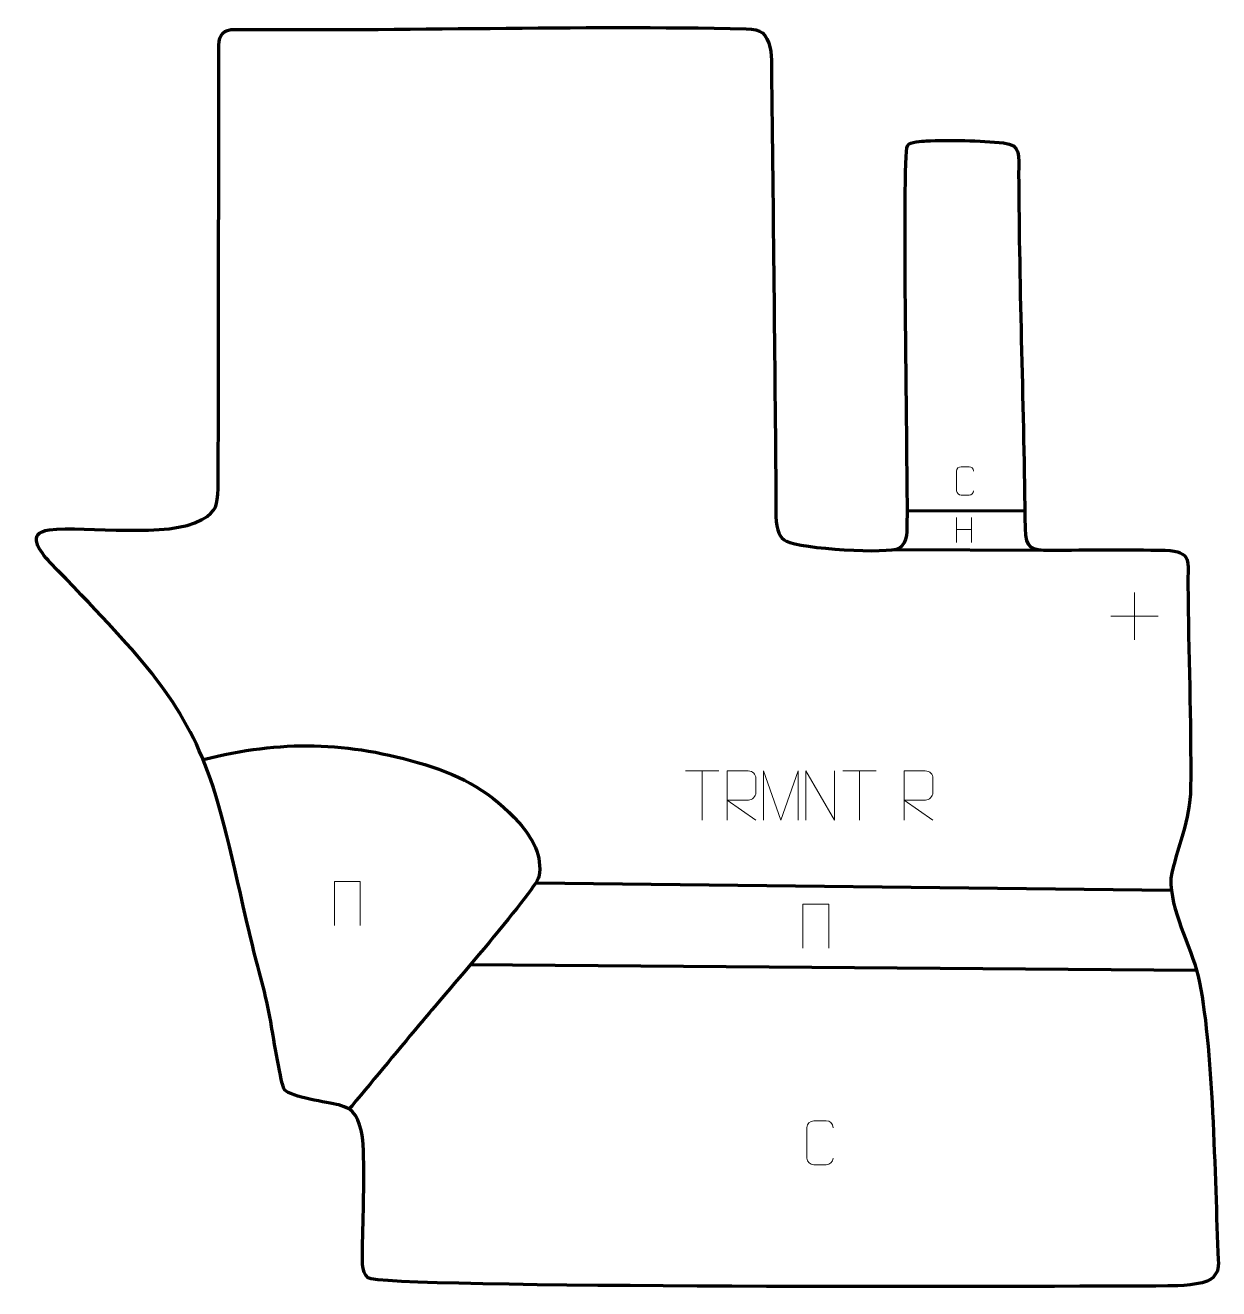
# Model space of a CAD drawing. Header units: millimetres. Extents: x 1103 to 1709, y -94 to 548.
import ezdxf

# ---------------------------------------------------------------- set-up
doc = ezdxf.new("R2010")
doc.units = ezdxf.units.MM
doc.header["$MEASUREMENT"] = 0
doc.layers.add('layer 1', color=7, linetype='Continuous')
doc.layers.add('layer 2', color=7, linetype='Continuous')

msp = doc.modelspace()

# ---------------------------------------------------------------- linework, layer by layer
at = {"layer": 'layer 1', "color": 140, "lineweight": 158}
for points in [[(1551.0162, 301.3624), (1551.0162, 301.3624), (1610.7379, 301.238), (1610.7379, 301.238)], [(1544.383, 281.5725), (1544.383, 281.5725), (1621.3966, 281.2446), (1621.3966, 281.2446)], [(1684.8503, 108.1449), (1684.8503, 108.1449), (1362.2018, 111.8659), (1362.2018, 111.8659)], [(1698.0322, 67.4634), (1698.0322, 67.4634), (1328.6476, 70.4004), (1328.6476, 70.4004)]]:
    msp.add_open_spline(points, degree=3, dxfattribs=at)
msp.add_open_spline([(1193.0416, 174.817), (1232.9953, 184.7369), (1266.3115, 184.2401), (1305.7971, 172.1746), (1305.7971, 172.1746), (1325.363, 166.1305), (1339.8175, 158.0152), (1353.651, 142.63), (1353.651, 142.63), (1360.3978, 135.1264), (1365.6989, 125.5733), (1363.7661, 115.1861), (1363.7661, 115.1861), (1361.653, 107.7376), (1310.9189, 49.5358), (1305.236, 42.698), (1305.236, 42.698), (1293.0235, 28.0031), (1280.8109, 13.3082), (1268.5983, -1.3866), (1268.5983, -1.3866), (1268.5983, -1.3866), (1267.3771, -2.8561), (1267.3771, -2.8561)], degree=3, knots=[0, 0, 0, 0, 0.14285714, 0.14285714, 0.14285714, 0.14285714, 0.28571429, 0.28571429, 0.28571429, 0.28571429, 0.42857143, 0.42857143, 0.42857143, 0.42857143, 0.57142857, 0.57142857, 0.57142857, 0.57142857, 0.71428571, 0.71428571, 0.71428571, 0.71428571, 1, 1, 1, 1], dxfattribs=at)
at = {"layer": 'layer 2', "color": 242, "lineweight": 158}
msp.add_open_spline([(1200.7813, 312.519), (1199.9773, 303.8233), (1200.4968, 301.3792), (1192.4043, 296.753), (1192.4043, 296.753), (1175.2171, 286.9277), (1134.1052, 293.8331), (1114.9054, 291.5276), (1114.9054, 291.5276), (1102.6902, 290.0607), (1110.4035, 280.1467), (1115.2247, 275.1388), (1115.2247, 275.1388), (1160.753, 227.8461), (1180.957, 207.0935), (1195.363, 168.9414), (1195.363, 168.9414), (1203.5671, 147.2144), (1209.1596, 117.9555), (1218.3048, 79.6716), (1218.3048, 79.6716), (1221.4242, 66.6129), (1225.9546, 52.1161), (1227.8931, 39.0649), (1227.8931, 39.0649), (1228.6456, 34.436), (1232.7326, 8.9898), (1234.4847, 6.9345), (1234.4847, 6.9345), (1237.7254, 3.1333), (1256.3533, 0.5459), (1262.0284, -0.8178), (1262.0284, -0.8178), (1264.0069, -1.3907), (1265.5212, -1.971), (1267.3771, -2.8561), (1267.3771, -2.8561), (1272.2838, -5.8911), (1274.0657, -15.5405), (1274.4658, -20.8839), (1274.4658, -20.8839), (1275.2172, -38.1293), (1274.3437, -56.7137), (1274.1161, -74.0797), (1274.1161, -74.0797), (1274.0566, -78.6262), (1273.3344, -85.5968), (1276.9171, -88.7268), (1276.9171, -88.7268), (1283.2246, -94.2372), (1627.9971, -93.1674), (1683.3443, -92.8295), (1683.3443, -92.8295), (1688.6593, -92.7971), (1701.0054, -92.3954), (1705.3269, -89.3266), (1705.3269, -89.3266), (1708.3107, -87.2075), (1709.2607, -84.3786), (1709.0406, -79.6241), (1709.0406, -79.6241), (1707.1114, -37.9409), (1706.678, 30.5331), (1698.7288, 64.7207), (1698.7288, 64.7207), (1694.959, 80.934), (1684.4666, 97.9668), (1684.9045, 114.3897), (1684.9045, 114.3897), (1687.8426, 129.6669), (1694.8627, 144.1919), (1694.9943, 160.247), (1694.9943, 160.247), (1695.2755, 194.5649), (1693.8947, 229.2637), (1693.5836, 263.6395), (1693.5836, 263.6395), (1693.4937, 275.4044), (1695.9595, 280.5929), (1682.1028, 281.1494), (1682.1028, 281.1494), (1662.5695, 281.5781), (1642.9953, 281.2906), (1623.457, 281.2345), (1623.457, 281.2345), (1613.7786, 281.2112), (1610.9513, 281.881), (1610.8447, 292.1799), (1610.8447, 292.1799), (1610.2216, 352.3395), (1607.8144, 412.6269), (1607.5646, 472.7364), (1607.5646, 472.7364), (1607.5268, 481.8222), (1608.8898, 487.2867), (1599.8852, 488.2363), (1599.8852, 488.2363), (1588.2789, 489.352), (1572.0496, 489.9437), (1560.5561, 489.2337), (1560.5561, 489.2337), (1558.525, 489.1083), (1552.0896, 488.9734), (1551.0761, 486.8069), (1551.0761, 486.8069), (1548.1246, 480.4978), (1551.3827, 316.3636), (1550.9813, 296.3771), (1550.9813, 296.3771), (1550.8768, 291.3599), (1551.6839, 285.3803), (1546.7979, 282.3061), (1546.7979, 282.3061), (1541.8046, 279.1643), (1496.6284, 281.97), (1489.5007, 285.7555), (1489.5007, 285.7555), (1486.1526, 287.5336), (1484.4305, 290.9831), (1484.2456, 298.4059), (1484.2456, 298.4059), (1483.719, 371.8917), (1482.874, 445.3752), (1482.0084, 518.8576), (1482.0084, 518.8576), (1481.9536, 523.5083), (1482.361, 532.2316), (1481.2944, 536.3784), (1481.2944, 536.3784), (1479.343, 543.965), (1476.8481, 546.1194), (1469.0869, 546.277), (1469.0869, 546.277), (1382.3732, 548.0391), (1295.6516, 545.1647), (1208.9995, 545.9496), (1208.9995, 545.9496), (1203.6593, 545.998), (1201.1087, 543.1949), (1201.1089, 538.0016), (1201.1089, 538.0016), (1201.1091, 532.8083), (1200.7813, 312.519), (1200.7813, 312.519)], degree=3, knots=[0, 0, 0, 0, 0.02702703, 0.02702703, 0.02702703, 0.02702703, 0.05405405, 0.05405405, 0.05405405, 0.05405405, 0.08108108, 0.08108108, 0.08108108, 0.08108108, 0.10810811, 0.10810811, 0.10810811, 0.10810811, 0.13513514, 0.13513514, 0.13513514, 0.13513514, 0.16216216, 0.16216216, 0.16216216, 0.16216216, 0.18918919, 0.18918919, 0.18918919, 0.18918919, 0.21621622, 0.21621622, 0.21621622, 0.21621622, 0.24324324, 0.24324324, 0.24324324, 0.24324324, 0.27027027, 0.27027027, 0.27027027, 0.27027027, 0.2972973, 0.2972973, 0.2972973, 0.2972973, 0.32432432, 0.32432432, 0.32432432, 0.32432432, 0.35135135, 0.35135135, 0.35135135, 0.35135135, 0.37837838, 0.37837838, 0.37837838, 0.37837838, 0.40540541, 0.40540541, 0.40540541, 0.40540541, 0.43243243, 0.43243243, 0.43243243, 0.43243243, 0.45945946, 0.45945946, 0.45945946, 0.45945946, 0.48648649, 0.48648649, 0.48648649, 0.48648649, 0.51351351, 0.51351351, 0.51351351, 0.51351351, 0.54054054, 0.54054054, 0.54054054, 0.54054054, 0.56756757, 0.56756757, 0.56756757, 0.56756757, 0.59459459, 0.59459459, 0.59459459, 0.59459459, 0.62162162, 0.62162162, 0.62162162, 0.62162162, 0.64864865, 0.64864865, 0.64864865, 0.64864865, 0.67567568, 0.67567568, 0.67567568, 0.67567568, 0.7027027, 0.7027027, 0.7027027, 0.7027027, 0.72972973, 0.72972973, 0.72972973, 0.72972973, 0.75675676, 0.75675676, 0.75675676, 0.75675676, 0.78378378, 0.78378378, 0.78378378, 0.78378378, 0.81081081, 0.81081081, 0.81081081, 0.81081081, 0.83783784, 0.83783784, 0.83783784, 0.83783784, 0.86486486, 0.86486486, 0.86486486, 0.86486486, 0.89189189, 0.89189189, 0.89189189, 0.89189189, 0.91891892, 0.91891892, 0.91891892, 0.91891892, 0.94594595, 0.94594595, 0.94594595, 0.94594595, 1, 1, 1, 1], dxfattribs=at)
at = {"layer": 'layer 2', "color": 250, "lineweight": 9}
for points, knots in [([(1584.6508, 311.3816), (1584.5698, 310.0352), (1583.5978, 309.1777), (1582.3531, 309.1715), (1582.3531, 309.1715), (1581.0017, 309.1717), (1579.6504, 309.1717), (1578.2992, 309.1715), (1578.2992, 309.1715), (1577.1836, 309.1104), (1576.0407, 310.2025), (1576.0472, 311.3716), (1576.0472, 311.3716), (1576.0474, 314.7155), (1576.0474, 318.0592), (1576.0472, 321.4026), (1576.0472, 321.4026), (1576.0497, 322.6417), (1577.0619, 323.6381), (1578.3093, 323.6302), (1578.3093, 323.6302), (1579.6571, 323.6302), (1581.0051, 323.6302), (1582.3531, 323.6302), (1582.3531, 323.6302), (1583.4813, 323.6508), (1584.6353, 322.7864), (1584.6508, 321.3738)], [0, 0, 0, 0, 0.125, 0.125, 0.125, 0.125, 0.25, 0.25, 0.25, 0.25, 0.375, 0.375, 0.375, 0.375, 0.5, 0.5, 0.5, 0.5, 0.625, 0.625, 0.625, 0.625, 0.75, 0.75, 0.75, 0.75, 1, 1, 1, 1]), ([(1459.3498, 144.0256), (1459.3498, 144.0256), (1459.3498, 168.9791), (1459.3498, 168.9791), (1459.3498, 168.9791), (1462.9446, 168.9791), (1466.5401, 168.9791), (1470.1353, 168.9791), (1470.1353, 168.9791), (1472.4606, 168.9414), (1474.0179, 167.4514), (1474.0138, 165.085), (1474.0138, 165.085), (1474.0134, 163.0495), (1474.0134, 159.9901), (1474.0138, 157.9541), (1474.0138, 157.9541), (1474.0073, 156.0786), (1472.195, 154.1368), (1470.1855, 154.1177), (1470.1855, 154.1177), (1470.1855, 154.1177), (1459.3498, 154.1177), (1459.3498, 154.1177), (1459.3498, 154.1177), (1459.3498, 154.1177), (1474.0045, 144.0256), (1474.0045, 144.0256)], [0, 0, 0, 0, 0.125, 0.125, 0.125, 0.125, 0.25, 0.25, 0.25, 0.25, 0.375, 0.375, 0.375, 0.375, 0.5, 0.5, 0.5, 0.5, 0.625, 0.625, 0.625, 0.625, 0.75, 0.75, 0.75, 0.75, 1, 1, 1, 1]), ([(1477.8393, 144.0234), (1477.8393, 144.0234), (1477.8393, 168.9813), (1477.8393, 168.9813), (1477.8393, 168.9813), (1477.8393, 168.9813), (1486.7644, 144.0234), (1486.7644, 144.0234), (1486.7644, 144.0234), (1486.7644, 144.0234), (1495.5243, 168.9808), (1495.5243, 168.9808), (1495.5243, 168.9808), (1495.5243, 168.9808), (1495.5243, 144.0234), (1495.5243, 144.0234)], [0, 0, 0, 0, 0.2, 0.2, 0.2, 0.2, 0.4, 0.4, 0.4, 0.4, 0.6, 0.6, 0.6, 0.6, 1, 1, 1, 1]), ([(1499.3544, 144.0256), (1499.3544, 144.0256), (1499.3544, 168.9791), (1499.3544, 168.9791), (1499.3544, 168.9791), (1499.3544, 168.9791), (1514.0092, 144.0256), (1514.0092, 144.0256), (1514.0092, 144.0256), (1514.0092, 144.0256), (1514.0092, 168.9791), (1514.0092, 168.9791)], [0, 0, 0, 0, 0.25, 0.25, 0.25, 0.25, 0.5, 0.5, 0.5, 0.5, 1, 1, 1, 1]), ([(1549.3498, 144.0256), (1549.3498, 144.0256), (1549.3498, 168.9791), (1549.3498, 168.9791), (1549.3498, 168.9791), (1552.9446, 168.9791), (1556.5401, 168.9791), (1560.1353, 168.9791), (1560.1353, 168.9791), (1562.4606, 168.9414), (1564.0179, 167.4514), (1564.0138, 165.085), (1564.0138, 165.085), (1564.0134, 163.0495), (1564.0134, 159.9901), (1564.0138, 157.9541), (1564.0138, 157.9541), (1564.0073, 156.0786), (1562.195, 154.1368), (1560.1855, 154.1177), (1560.1855, 154.1177), (1560.1855, 154.1177), (1549.3498, 154.1177), (1549.3498, 154.1177), (1549.3498, 154.1177), (1549.3498, 154.1177), (1564.0045, 144.0256), (1564.0045, 144.0256)], [0, 0, 0, 0, 0.125, 0.125, 0.125, 0.125, 0.25, 0.25, 0.25, 0.25, 0.375, 0.375, 0.375, 0.375, 0.5, 0.5, 0.5, 0.5, 0.625, 0.625, 0.625, 0.625, 0.75, 0.75, 0.75, 0.75, 1, 1, 1, 1]), ([(1259.8302, 90.4675), (1259.8302, 90.4675), (1259.8302, 112.8178), (1259.8302, 112.8178), (1259.8302, 112.8178), (1259.8302, 112.8178), (1272.9485, 112.8178), (1272.9485, 112.8178), (1272.9485, 112.8178), (1272.9485, 112.8178), (1272.9485, 90.4675), (1272.9485, 90.4675)], [0, 0, 0, 0, 0.25, 0.25, 0.25, 0.25, 0.5, 0.5, 0.5, 0.5, 1, 1, 1, 1]), ([(1497.9553, 78.8259), (1497.9553, 78.8259), (1497.9553, 101.1762), (1497.9553, 101.1762), (1497.9553, 101.1762), (1497.9553, 101.1762), (1511.0736, 101.1762), (1511.0736, 101.1762), (1511.0736, 101.1762), (1511.0736, 101.1762), (1511.0736, 78.8259), (1511.0736, 78.8259)], [0, 0, 0, 0, 0.25, 0.25, 0.25, 0.25, 0.5, 0.5, 0.5, 0.5, 1, 1, 1, 1]), ([(1513.2798, -27.8215), (1513.1546, -29.9025), (1511.6524, -31.2277), (1509.7287, -31.2374), (1509.7287, -31.2374), (1507.6401, -31.2371), (1505.5515, -31.2371), (1503.4632, -31.2374), (1503.4632, -31.2374), (1501.739, -31.3318), (1499.9726, -29.6439), (1499.9826, -27.8371), (1499.9826, -27.8371), (1499.983, -22.6689), (1499.983, -17.5012), (1499.9826, -12.3338), (1499.9826, -12.3338), (1499.9864, -10.4187), (1501.5509, -8.8788), (1503.4788, -8.8909), (1503.4788, -8.8909), (1505.5618, -8.8909), (1507.6453, -8.8909), (1509.7287, -8.8909), (1509.7287, -8.8909), (1511.4722, -8.8591), (1513.2559, -10.195), (1513.2798, -12.3784)], [0, 0, 0, 0, 0.125, 0.125, 0.125, 0.125, 0.25, 0.25, 0.25, 0.25, 0.375, 0.375, 0.375, 0.375, 0.5, 0.5, 0.5, 0.5, 0.625, 0.625, 0.625, 0.625, 0.75, 0.75, 0.75, 0.75, 1, 1, 1, 1])]:
    msp.add_open_spline(points, degree=3, knots=knots, dxfattribs=at)
for points in [[(1576.0263, 297.8429), (1576.0263, 297.8429), (1576.0263, 285.1292), (1576.0263, 285.1292)], [(1583.54, 297.8429), (1583.54, 297.8429), (1583.54, 285.0389), (1583.54, 285.0389)], [(1576.0363, 291.7461), (1576.0363, 291.7461), (1583.54, 291.7461), (1583.54, 291.7461)], [(1666.4383, 259.6817), (1666.4383, 259.6817), (1666.4383, 235.7038), (1666.4383, 235.7038)], [(1654.4494, 247.6927), (1654.4494, 247.6927), (1678.4273, 247.6927), (1678.4273, 247.6927)], [(1438.1882, 168.9556), (1438.1882, 168.9556), (1455.1754, 168.9556), (1455.1754, 168.9556)], [(1446.682, 144.0256), (1446.682, 144.0256), (1446.682, 168.9791), (1446.682, 168.9791)], [(1518.1882, 168.9556), (1518.1882, 168.9556), (1535.1754, 168.9556), (1535.1754, 168.9556)], [(1526.682, 144.0256), (1526.682, 144.0256), (1526.682, 168.9791), (1526.682, 168.9791)]]:
    msp.add_open_spline(points, degree=3, dxfattribs=at)

doc.saveas('drawing.dxf')
